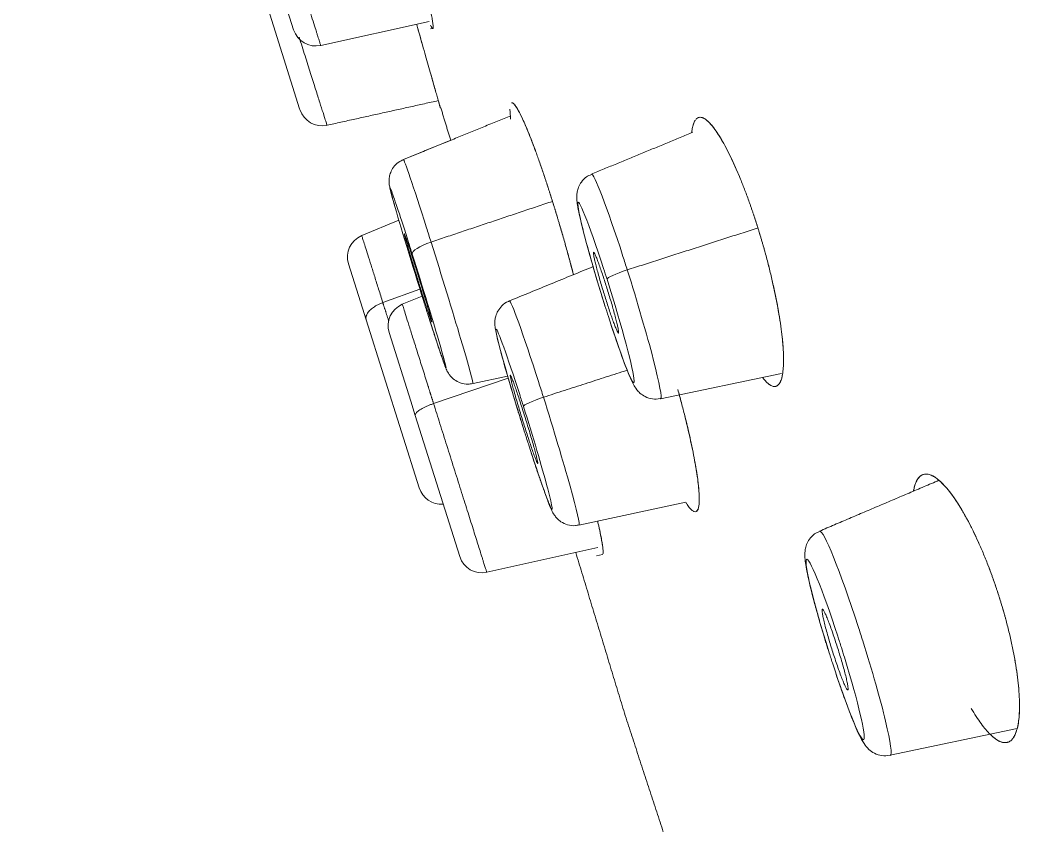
# Model space of a CAD drawing. Extents: x 6453 to 7582, y 0 to 827.
# Drawn here: x 7158.46 to 7171.67, y 491.91 to 502.36 of the extents above; entities that cross this region are included whole.
import ezdxf

# ---------------------------------------------------------------- set-up
doc = ezdxf.new("R2010")
doc.units = 0
doc.header["$LTSCALE"] = 30
doc.header["$MEASUREMENT"] = 0
doc.linetypes.add('HIDDEN2', pattern=[4.7625, 3.175, -1.5875])
doc.layers.add('1', color=7, linetype='CONTINUOUS')
doc.layers.add('2', color=1, linetype='HIDDEN2')

msp = doc.modelspace()

# ---------------------------------------------------------------- linework, layer by layer
at = {"layer": '1', "color": 7, "linetype": 'Continuous', "lineweight": 18}
for p, q in [((7162.008, 502.24), (7161.225, 504.723)), ((7162.086, 501.214), (7161.172, 504.112)), ((7162.359, 502.037), (7163.767, 502.349)), ((7163.785, 502.251), (7163.814, 502.257)), ((7162.09, 501.203), (7162.086, 501.214)), ((7164.838, 501.29), (7164.838, 501.29)), ((7164.047, 500.805), (7163.434, 500.555)), ((7163.375, 499.767), (7162.892, 499.567)), ((7162.721, 499.2), (7162.903, 498.624)), ((7163.676, 498.782), (7163.419, 498.676)), ((7162.95, 498.473), (7162.903, 498.624)), ((7163.638, 496.291), (7162.95, 498.473)), ((7163.528, 497.417), (7163.248, 498.308)), ((7166.772, 497.45), (7168.342, 497.779)), ((7164.337, 497.645), (7164.787, 497.743)), ((7163.528, 497.417), (7163.587, 497.23)), ((7163.587, 497.23), (7164.165, 495.399)), ((7165.712, 495.808), (7167.102, 496.108)), ((7164.516, 495.197), (7165.96, 495.517)), ((7165.942, 495.41), (7166.018, 495.427)), ((7169.755, 492.819), (7171.403, 493.167))]:
    msp.add_line(p, q, dxfattribs=at)
at = {"layer": '1', "color": 7, "linetype": 'Continuous', "lineweight": 13}
for p, q in [((7163.647, 498.873), (7163.166, 498.698)), ((7163.825, 497.386), (7164.795, 497.716))]:
    msp.add_line(p, q, dxfattribs=at)
at = {"layer": '1', "color": 7, "linetype": 'Continuous', "lineweight": 18}
for centre, start, end in [((7162.294, 502.33), 197.5, 282.5), ((7162.376, 501.293), 197.5, 282.5), ((7163.007, 499.29), 112.5, 197.5), ((7163.534, 498.398), 112.5, 197.5), ((7163.924, 496.381), 197.5, 274.7995), ((7164.451, 495.489), 197.5, 282.5)]:
    msp.add_arc(centre, 0.3, start, end, dxfattribs=at)
at = {"layer": '1', "color": 7, "linetype": 'Continuous', "lineweight": 13}
for centre, major_axis, ratio, start_param, end_param in [((7163.885, 499.1), (-0.452, 1.455), 0.016858, 5.109736, 6.287691), ((7166.324, 498.908), (0.449, -1.458), 0.051888, 1.824649, 3.150564), ((7163.623, 499.019), (-0.363, 1.17), 0.016858, 5.109736, 6.870314), ((7166.064, 498.828), (0.361, -1.172), 0.051888, 1.824649, 4.843466), ((7163.885, 499.1), (-0.452, 1.455), 0.016858, 4.974226, 5.109736), ((7163.623, 499.019), (-0.363, 1.17), 0.016858, 4.974226, 5.109736), ((7163.835, 499.416), (-0.286, -0.09), 0.258819, 4.781253, 6.265732), ((7163.885, 499.1), (-0.452, 1.455), 0.016858, 3.140122, 4.974226), ((7166.324, 498.908), (0.449, -1.458), 0.051888, 1.701874, 1.824649), ((7166.064, 498.828), (0.361, -1.172), 0.051888, 1.701874, 1.824649), ((7166.363, 499.088), (-0.286, -0.09), 0.130526, 4.752212, 6.230825), ((7166.324, 498.908), (-0.449, 1.458), 0.051888, 3.136797, 4.843466), ((7166.064, 498.828), (0.361, -1.172), 0.051888, 4.966242, 7.985059), ((7165.261, 497.263), (-0.452, 1.456), 0.034601, 4.978917, 6.291516), ((7165, 497.182), (-0.363, 1.17), 0.034601, 4.978917, 7.5837), ((7163.623, 499.019), (-0.363, 1.17), 0.016858, 2.75025, 3.661071), ((7165.261, 497.263), (-0.452, 1.456), 0.034601, 4.843368, 4.978917), ((7165, 497.182), (-0.363, 1.17), 0.034601, 4.843368, 4.978917), ((7165.279, 497.436), (-0.286, -0.09), 0.130526, 4.765591, 6.248279), ((7165.261, 497.263), (-0.452, 1.456), 0.034601, 3.138569, 4.843368), ((7165, 497.182), (-0.363, 1.17), 0.034601, 3.818659, 3.853206), ((7169.297, 494.274), (-0.459, 1.456), 0.069756, 4.839029, 6.289082), ((7169.039, 494.193), (-0.369, 1.171), 0.069756, 4.839029, 7.853982), ((7169.297, 494.274), (-0.459, 1.456), 0.069756, 4.712389, 4.839029), ((7169.039, 494.193), (-0.369, 1.171), 0.069756, 4.712389, 4.839029), ((7169.297, 494.274), (-0.459, 1.456), 0.069756, 3.134813, 4.712389), ((7169.039, 494.193), (-0.369, 1.171), 0.069756, 1.697437, 4.500165)]:
    msp.add_ellipse(centre, major_axis=major_axis, ratio=ratio, start_param=start_param, end_param=end_param, dxfattribs=at)
at = {"layer": '1', "color": 7, "linetype": 'Continuous', "lineweight": 18}
for centre, major_axis, ratio, start_param, end_param in [((7163.623, 499.019), (-0.363, 1.17), 0.016858, 0.587128, 1.832634), ((7163.623, 499.019), (-0.363, 1.17), 0.016858, 2.75025, 4.974226), ((7163.623, 499.019), (-0.363, 1.17), 0.016858, 1.832634, 1.968143), ((7166.064, 498.828), (0.361, -1.172), 0.051888, 4.843466, 4.966242), ((7163.623, 499.019), (-0.363, 1.17), 0.016858, 1.968143, 3.66107), ((7165, 497.182), (-0.363, 1.17), 0.034601, 1.300515, 1.701775), ((7165, 497.182), (-0.363, 1.17), 0.034601, 3.853205, 4.843368), ((7165, 497.182), (-0.363, 1.17), 0.034601, 1.701775, 1.837324), ((7165, 497.182), (-0.363, 1.17), 0.034601, 1.837324, 3.818659), ((7169.039, 494.193), (-0.369, 1.171), 0.069756, 4.500164, 4.712389), ((7169.039, 494.193), (-0.369, 1.171), 0.069756, 1.570796, 1.697437)]:
    msp.add_ellipse(centre, major_axis=major_axis, ratio=ratio, start_param=start_param, end_param=end_param, dxfattribs=at)
for points, weights, knots in [([(7176.416, 496.519), (7158.486, 553.388), (7158.486, 553.388), (7158.486, 553.388)], [1, 0.707106781187, 0.999979307548, 0.99995861802], [0, 0, 0, 0.999929, 1, 1, 1]), ([(7176.416, 496.519), (7158.486, 553.388), (7158.486, 553.388), (7158.486, 553.388)], [1, 0.707106781187, 0.999979307866, 0.999958618656], [0, 0, 0, 0.999929, 1, 1, 1]), ([(7163.66, 498.867), (7163.486, 499.42), (7163.449, 499.571), (7163.412, 499.723), (7163.587, 499.17)], [1, 0.707106781186, 1, 0.707106781186, 1], [0, 0, 0, 0.5, 0.5, 1, 1, 1]), ([(7166.07, 498.905), (7165.906, 499.425), (7165.9, 499.348), (7165.894, 499.271), (7166.058, 498.751)], [1, 0.707106781187, 1, 0.707106781187, 1], [0, 0, 0, 0.5, 0.5, 1, 1, 1]), ([(7163.587, 499.17), (7163.761, 498.617), (7163.798, 498.466), (7163.834, 498.315), (7163.66, 498.867)], [1, 0.707106781188, 1, 0.707106781188, 1], [0, 0, 0, 0.5, 0.5, 1, 1, 1]), ([(7166.07, 498.905), (7166.234, 498.385), (7166.228, 498.308), (7166.222, 498.231), (7166.058, 498.751)], [1, 0.707106781187, 1, 0.707106781187, 1], [0, 0, 0, 0.5, 0.5, 1, 1, 1]), ([(7165.003, 497.101), (7164.824, 497.669), (7164.821, 497.75), (7164.817, 497.83), (7164.996, 497.263)], [1, 0.707106781187, 1, 0.707106781187, 1], [0, 0, 0, 0.5, 0.5, 1, 1, 1]), ([(7164.996, 497.263), (7165.175, 496.696), (7165.178, 496.615), (7165.182, 496.534), (7165.003, 497.101)], [1, 0.707106781186, 1, 0.707106781186, 1], [0, 0, 0, 0.5, 0.5, 1, 1, 1]), ([(7169.002, 494.181), (7168.837, 494.706), (7168.873, 494.718), (7168.91, 494.729), (7169.075, 494.205)], [1, 0.707106781187, 1, 0.707106781187, 1], [0, 0, 0, 0.5, 0.5, 1, 1, 1]), ([(7169.075, 494.205), (7169.241, 493.68), (7169.204, 493.668), (7169.167, 493.657), (7169.002, 494.181)], [1, 0.707106781187, 1, 0.707106781187, 1], [0, 0, 0, 0.5, 0.5, 1, 1, 1])]:
    msp.add_rational_spline(points, weights, degree=2, knots=knots, dxfattribs=at)
for points, degree, knots in [([(7159.375, 553.255), (7159.375, 553.254), (7159.438, 553.053), (7159.506, 552.837), (7159.647, 552.39), (7159.792, 551.93), (7160.013, 551.23), (7160.239, 550.512), (7160.543, 549.547), (7160.854, 548.563), (7161.243, 547.33), (7161.638, 546.077), (7162.11, 544.58), (7162.587, 543.066), (7163.138, 541.318), (7163.693, 539.558), (7164.317, 537.578), (7164.942, 535.596), (7165.63, 533.414), (7166.316, 531.24), (7167.057, 528.89), (7167.791, 526.56), (7168.573, 524.081), (7169.344, 521.635), (7170.154, 519.068), (7170.948, 516.548), (7171.772, 513.934), (7172.578, 511.38), (7173.404, 508.759), (7174.208, 506.21), (7175.025, 503.619), (7175.816, 501.107), (7176.614, 498.578), (7177.402, 496.078), (7178.19, 493.579), (7179.007, 490.987), (7179.817, 488.418), (7180.652, 485.772), (7181.471, 483.175), (7182.311, 480.51), (7183.127, 477.921), (7183.961, 475.277), (7184.762, 472.737), (7185.575, 470.156), (7186.347, 467.709), (7187.127, 465.235), (7187.856, 462.924), (7188.589, 460.598), (7189.262, 458.462), (7189.936, 456.325), (7190.543, 454.4), (7191.147, 452.484), (7191.679, 450.799), (7192.205, 449.131), (7192.653, 447.707), (7193.096, 446.305), (7193.459, 445.154), (7193.666, 444.497), (7193.846, 443.926)], 2, [0, 0, 0, 0.033713, 0.033713, 0.068746, 0.068746, 0.10378, 0.10378, 0.138813, 0.138813, 0.173846, 0.173846, 0.208879, 0.208879, 0.243913, 0.243913, 0.278946, 0.278946, 0.313979, 0.313979, 0.349012, 0.349012, 0.384046, 0.384046, 0.419079, 0.419079, 0.454112, 0.454112, 0.489145, 0.489145, 0.524179, 0.524179, 0.559212, 0.559212, 0.594245, 0.594245, 0.629278, 0.629278, 0.664312, 0.664312, 0.699345, 0.699345, 0.734378, 0.734378, 0.769411, 0.769411, 0.804444, 0.804444, 0.839478, 0.839478, 0.874511, 0.874511, 0.909544, 0.909544, 0.944577, 0.944577, 0.979611, 0.979611, 1, 1, 1]), ([(7161.224, 547.388), (7161.328, 547.058), (7161.438, 546.71), (7161.862, 545.366), (7162.365, 543.769), (7162.874, 542.155), (7163.459, 540.301), (7164.046, 538.438), (7165.362, 534.265), (7166.083, 531.977), (7166.801, 529.702), (7167.573, 527.253), (7168.337, 524.83), (7169.147, 522.261), (7169.944, 519.732), (7170.778, 517.088), (7171.594, 514.498), (7172.438, 511.822), (7173.261, 509.213), (7174.102, 506.546), (7174.918, 503.958), (7175.744, 501.337), (7176.543, 498.802), (7177.345, 496.259)], 2, [0, 0, 0, 0.023307, 0.023307, 0.112098, 0.112098, 0.200888, 0.200888, 0.289678, 0.378468, 0.378468, 0.467259, 0.467259, 0.556049, 0.556049, 0.644839, 0.644839, 0.733629, 0.733629, 0.82242, 0.82242, 0.91121, 0.91121, 1, 1, 1]), ([(7163.786, 502.302), (7163.792, 502.289), (7163.802, 502.268), (7163.812, 502.256), (7163.818, 502.259), (7163.82, 502.277), (7163.817, 502.315), (7163.809, 502.371), (7163.796, 502.446), (7163.776, 502.543), (7163.752, 502.654), (7163.728, 502.758), (7163.71, 502.838), (7163.688, 502.93), (7163.658, 503.056), (7163.621, 503.203), (7163.597, 503.3), (7163.587, 503.34)], 3, [0, 0, 0, 0, 0.071021, 0.142556, 0.207052, 0.275315, 0.350129, 0.426316, 0.496977, 0.573354, 0.664174, 0.724225, 0.760317, 0.796494, 0.871697, 0.948405, 1, 1, 1, 1]), ([(7163.815, 502.257), (7163.816, 502.258), (7163.819, 502.261), (7163.82, 502.277), (7163.817, 502.315), (7163.809, 502.371), (7163.796, 502.446), (7163.776, 502.543), (7163.752, 502.654), (7163.728, 502.758), (7163.71, 502.838), (7163.688, 502.93), (7163.658, 503.056), (7163.621, 503.203), (7163.597, 503.3), (7163.587, 503.34)], 3, [0, 0, 0, 0, 0.047282, 0.129299, 0.219188, 0.310725, 0.395624, 0.48739, 0.596509, 0.66866, 0.712024, 0.75549, 0.845846, 0.938009, 1, 1, 1, 1]), ([(7163.914, 501.224), (7163.914, 501.224), (7163.914, 501.224), (7163.914, 501.225), (7163.913, 501.225), (7163.913, 501.226), (7163.913, 501.227), (7163.913, 501.229), (7163.912, 501.23), (7163.911, 501.232), (7163.911, 501.234), (7163.91, 501.237), (7163.909, 501.239), (7163.909, 501.242), (7163.908, 501.245), (7163.907, 501.248), (7163.906, 501.252), (7163.905, 501.255), (7163.902, 501.264), (7163.898, 501.278), (7163.892, 501.301), (7163.884, 501.327), (7163.873, 501.366), (7163.857, 501.423), (7163.833, 501.507), (7163.805, 501.605), (7163.763, 501.752), (7163.702, 501.968), (7163.642, 502.179), (7163.608, 502.299), (7163.604, 502.312)], 3, [0, 0, 0, 0, 0.010268, 0.020512, 0.030733, 0.040929, 0.051102, 0.061251, 0.071377, 0.081478, 0.091556, 0.10161, 0.11164, 0.121646, 0.131629, 0.141587, 0.151522, 0.161434, 0.171321, 0.213234, 0.25432, 0.29458, 0.334013, 0.412013, 0.491667, 0.572976, 0.655942, 0.813948, 0.979896, 1, 1, 1, 1]), ([(7163.914, 501.224), (7163.914, 501.224), (7163.914, 501.224), (7163.914, 501.225), (7163.913, 501.225), (7163.913, 501.226), (7163.913, 501.227), (7163.913, 501.229), (7163.912, 501.23), (7163.911, 501.232), (7163.911, 501.234), (7163.91, 501.237), (7163.909, 501.239), (7163.909, 501.242), (7163.908, 501.245), (7163.907, 501.248), (7163.906, 501.252), (7163.905, 501.255), (7163.902, 501.264), (7163.898, 501.278), (7163.892, 501.301), (7163.884, 501.327), (7163.873, 501.366), (7163.857, 501.423), (7163.833, 501.507), (7163.805, 501.605), (7163.763, 501.752), (7163.702, 501.968), (7163.642, 502.179), (7163.608, 502.299), (7163.604, 502.312)], 3, [0, 0, 0, 0, 0.010268, 0.020512, 0.030733, 0.040929, 0.051102, 0.061251, 0.071377, 0.081478, 0.091556, 0.10161, 0.11164, 0.121646, 0.131629, 0.141587, 0.151522, 0.161434, 0.171321, 0.213234, 0.25432, 0.29458, 0.334013, 0.412013, 0.491667, 0.572976, 0.655942, 0.813948, 0.979896, 1, 1, 1, 1]), ([(7163.619, 502.26), (7163.648, 502.159), (7163.703, 501.965), (7163.763, 501.754), (7163.804, 501.608), (7163.832, 501.51), (7163.856, 501.425), (7163.873, 501.366), (7163.885, 501.326), (7163.892, 501.299), (7163.899, 501.277), (7163.903, 501.261), (7163.906, 501.251), (7163.908, 501.245), (7163.909, 501.239), (7163.911, 501.235), (7163.912, 501.231), (7163.913, 501.228), (7163.913, 501.226), (7163.914, 501.224), (7163.914, 501.224), (7163.914, 501.224)], 3, [0, 0, 0, 0, 0.162551, 0.325998, 0.408816, 0.490816, 0.574128, 0.656792, 0.699224, 0.741513, 0.783793, 0.826201, 0.84564, 0.865014, 0.884335, 0.90362, 0.922882, 0.942136, 0.961397, 0.98068, 1, 1, 1, 1]), ([(7163.619, 502.26), (7163.648, 502.159), (7163.703, 501.965), (7163.763, 501.754), (7163.804, 501.608), (7163.832, 501.51), (7163.856, 501.425), (7163.873, 501.366), (7163.885, 501.326), (7163.892, 501.299), (7163.899, 501.277), (7163.903, 501.261), (7163.906, 501.251), (7163.908, 501.245), (7163.909, 501.239), (7163.911, 501.235), (7163.912, 501.231), (7163.913, 501.228), (7163.913, 501.226), (7163.914, 501.224), (7163.914, 501.224), (7163.914, 501.224)], 3, [0, 0, 0, 0, 0.162551, 0.325998, 0.408816, 0.490816, 0.574128, 0.656792, 0.699224, 0.741513, 0.783793, 0.826201, 0.84564, 0.865014, 0.884335, 0.90362, 0.922882, 0.942136, 0.961397, 0.98068, 1, 1, 1, 1]), ([(7164.82, 501.148), (7164.82, 501.149), (7164.818, 501.172), (7164.817, 501.193), (7164.817, 501.21), (7164.817, 501.21)], 3, [0, 0, 0, 0, 0.041203, 0.999694, 1, 1, 1, 1]), ([(7165.358, 500.049), (7165.355, 500.056), (7165.351, 500.07), (7165.345, 500.09), (7165.339, 500.11), (7165.332, 500.13), (7165.326, 500.149), (7165.319, 500.169), (7165.313, 500.189), (7165.307, 500.209), (7165.3, 500.228), (7165.294, 500.248), (7165.287, 500.268), (7165.281, 500.287), (7165.274, 500.306), (7165.268, 500.326), (7165.261, 500.345), (7165.249, 500.383), (7165.229, 500.44), (7165.204, 500.514), (7165.178, 500.585), (7165.147, 500.674), (7165.108, 500.777), (7165.063, 500.892), (7165.02, 500.996), (7164.981, 501.083), (7164.947, 501.154), (7164.916, 501.212), (7164.886, 501.258), (7164.864, 501.283), (7164.848, 501.291), (7164.841, 501.291), (7164.838, 501.29), (7164.838, 501.29)], 3, [0, 0, 0, 0, 0.00917, 0.018358, 0.027562, 0.036783, 0.046021, 0.055277, 0.064549, 0.073838, 0.083144, 0.092467, 0.101807, 0.111164, 0.120537, 0.129928, 0.139336, 0.14876, 0.186756, 0.224754, 0.262753, 0.300753, 0.37177, 0.445237, 0.521995, 0.600026, 0.665109, 0.736321, 0.818218, 0.901751, 0.951375, 0.998862, 1, 1, 1, 1]), ([(7165.358, 500.049), (7165.355, 500.056), (7165.351, 500.07), (7165.345, 500.09), (7165.339, 500.11), (7165.332, 500.13), (7165.326, 500.149), (7165.319, 500.169), (7165.313, 500.189), (7165.307, 500.209), (7165.3, 500.228), (7165.294, 500.248), (7165.287, 500.268), (7165.281, 500.287), (7165.274, 500.306), (7165.268, 500.326), (7165.261, 500.345), (7165.249, 500.383), (7165.229, 500.44), (7165.204, 500.514), (7165.178, 500.585), (7165.147, 500.674), (7165.108, 500.777), (7165.063, 500.892), (7165.02, 500.996), (7164.981, 501.083), (7164.947, 501.154), (7164.916, 501.212), (7164.886, 501.258), (7164.861, 501.286), (7164.846, 501.292), (7164.839, 501.29), (7164.838, 501.29)], 3, [0, 0, 0, 0, 0.009171, 0.018359, 0.027563, 0.036785, 0.046024, 0.055279, 0.064552, 0.073841, 0.083148, 0.092471, 0.101811, 0.111169, 0.120543, 0.129934, 0.139342, 0.148767, 0.186765, 0.224764, 0.262765, 0.300767, 0.371787, 0.445257, 0.522019, 0.600054, 0.665139, 0.736355, 0.818255, 0.901793, 0.980484, 1, 1, 1, 1]), ([(7164.854, 501.288), (7164.856, 501.287), (7164.865, 501.281), (7164.883, 501.261), (7164.911, 501.219), (7164.943, 501.161), (7164.979, 501.088), (7165.019, 501), (7165.061, 500.897), (7165.106, 500.782), (7165.146, 500.676), (7165.178, 500.586), (7165.203, 500.516), (7165.228, 500.443), (7165.249, 500.382), (7165.265, 500.334), (7165.277, 500.299), (7165.288, 500.265), (7165.3, 500.229), (7165.311, 500.194), (7165.323, 500.158), (7165.334, 500.122), (7165.346, 500.086), (7165.354, 500.062), (7165.358, 500.049)], 3, [0, 0, 0, 0, 0.029407, 0.11066, 0.192278, 0.273046, 0.354172, 0.434788, 0.51536, 0.595787, 0.676293, 0.71663, 0.756937, 0.797295, 0.837784, 0.855888, 0.873956, 0.891994, 0.91001, 0.92801, 0.946002, 0.963993, 0.98199, 1, 1, 1, 1]), ([(7164.854, 501.288), (7164.856, 501.287), (7164.865, 501.281), (7164.883, 501.261), (7164.911, 501.219), (7164.943, 501.161), (7164.979, 501.088), (7165.019, 501), (7165.061, 500.897), (7165.106, 500.782), (7165.146, 500.676), (7165.178, 500.586), (7165.203, 500.516), (7165.228, 500.443), (7165.249, 500.382), (7165.265, 500.334), (7165.277, 500.299), (7165.288, 500.265), (7165.3, 500.229), (7165.311, 500.194), (7165.323, 500.158), (7165.334, 500.122), (7165.346, 500.086), (7165.354, 500.062), (7165.358, 500.049)], 3, [0, 0, 0, 0, 0.029407, 0.11066, 0.192278, 0.273046, 0.354172, 0.434788, 0.51536, 0.595787, 0.676293, 0.71663, 0.756937, 0.797295, 0.837784, 0.855888, 0.873956, 0.891994, 0.91001, 0.92801, 0.946002, 0.963993, 0.98199, 1, 1, 1, 1]), ([(7164.82, 501.148), (7164.82, 501.149), (7164.818, 501.171), (7164.817, 501.192), (7164.817, 501.208)], 3, [0, 0, 0, 0, 0.042804, 1, 1, 1, 1]), ([(7164.817, 501.206), (7164.817, 501.2), (7164.818, 501.182), (7164.82, 501.143), (7164.823, 501.106), (7164.826, 501.081)], 3, [0, 0, 0, 0, 0.203019, 0.496652, 1, 1, 1, 1]), ([(7164.817, 501.206), (7164.817, 501.2), (7164.818, 501.182), (7164.819, 501.157), (7164.82, 501.137), (7164.821, 501.13)], 3, [0, 0, 0, 0, 0.309777, 0.760363, 1, 1, 1, 1]), ([(7168.031, 499.685), (7168.029, 499.692), (7168.025, 499.705), (7168.019, 499.725), (7168.012, 499.745), (7168.006, 499.765), (7167.999, 499.785), (7167.993, 499.805), (7167.986, 499.824), (7167.979, 499.844), (7167.973, 499.864), (7167.966, 499.884), (7167.959, 499.903), (7167.952, 499.923), (7167.946, 499.943), (7167.939, 499.962), (7167.932, 499.982), (7167.918, 500.021), (7167.897, 500.079), (7167.868, 500.154), (7167.84, 500.228), (7167.802, 500.322), (7167.754, 500.435), (7167.696, 500.563), (7167.637, 500.683), (7167.581, 500.786), (7167.528, 500.875), (7167.475, 500.952), (7167.422, 501.019), (7167.376, 501.063), (7167.34, 501.088), (7167.313, 501.101), (7167.291, 501.105), (7167.271, 501.103), (7167.253, 501.097), (7167.241, 501.087), (7167.235, 501.081), (7167.235, 501.081)], 3, [0, 0, 0, 0, 0.007506, 0.015024, 0.022554, 0.030095, 0.037649, 0.045215, 0.052793, 0.060383, 0.067985, 0.075599, 0.083225, 0.090863, 0.098513, 0.106175, 0.113849, 0.121536, 0.152497, 0.183449, 0.214391, 0.245323, 0.30548, 0.367634, 0.432463, 0.498346, 0.554151, 0.615459, 0.685939, 0.758061, 0.80391, 0.847755, 0.889602, 0.918513, 0.954504, 0.999982, 1, 1, 1, 1]), ([(7167.253, 501.095), (7167.254, 501.095), (7167.265, 501.101), (7167.288, 501.107), (7167.327, 501.097), (7167.37, 501.069), (7167.417, 501.024), (7167.468, 500.962), (7167.522, 500.884), (7167.578, 500.792), (7167.635, 500.686), (7167.693, 500.568), (7167.752, 500.439), (7167.801, 500.324), (7167.84, 500.228), (7167.868, 500.154), (7167.897, 500.079), (7167.92, 500.015), (7167.939, 499.963), (7167.952, 499.924), (7167.966, 499.885), (7167.979, 499.845), (7167.992, 499.806), (7168.005, 499.766), (7168.018, 499.726), (7168.027, 499.699), (7168.031, 499.685)], 3, [0, 0, 0, 0, 0.00387, 0.072423, 0.141026, 0.209547, 0.277598, 0.345791, 0.413012, 0.480364, 0.546844, 0.613166, 0.678663, 0.744196, 0.776472, 0.808681, 0.840889, 0.873164, 0.889061, 0.904931, 0.92078, 0.936617, 0.952449, 0.968286, 0.984133, 1, 1, 1, 1]), ([(7167.253, 501.095), (7167.254, 501.095), (7167.265, 501.101), (7167.288, 501.107), (7167.327, 501.097), (7167.37, 501.069), (7167.417, 501.024), (7167.468, 500.962), (7167.522, 500.884), (7167.578, 500.792), (7167.635, 500.686), (7167.693, 500.568), (7167.752, 500.439), (7167.801, 500.324), (7167.84, 500.228), (7167.868, 500.154), (7167.897, 500.079), (7167.92, 500.015), (7167.939, 499.963), (7167.952, 499.924), (7167.966, 499.885), (7167.979, 499.845), (7167.992, 499.806), (7168.005, 499.766), (7168.018, 499.726), (7168.027, 499.699), (7168.031, 499.685)], 3, [0, 0, 0, 0, 0.00387, 0.072423, 0.141026, 0.209547, 0.277598, 0.345791, 0.413012, 0.480364, 0.546844, 0.613166, 0.678663, 0.744196, 0.776472, 0.808681, 0.840889, 0.873164, 0.889061, 0.904931, 0.92078, 0.936617, 0.952449, 0.968286, 0.984133, 1, 1, 1, 1]), ([(7168.031, 499.685), (7168.029, 499.692), (7168.025, 499.705), (7168.019, 499.725), (7168.012, 499.745), (7168.006, 499.765), (7167.999, 499.785), (7167.993, 499.805), (7167.986, 499.824), (7167.979, 499.844), (7167.973, 499.864), (7167.966, 499.884), (7167.959, 499.903), (7167.952, 499.923), (7167.946, 499.943), (7167.939, 499.962), (7167.932, 499.982), (7167.918, 500.021), (7167.897, 500.079), (7167.868, 500.154), (7167.84, 500.228), (7167.802, 500.322), (7167.754, 500.435), (7167.696, 500.563), (7167.637, 500.683), (7167.581, 500.786), (7167.528, 500.875), (7167.475, 500.952), (7167.422, 501.019), (7167.376, 501.063), (7167.339, 501.089), (7167.311, 501.101), (7167.285, 501.105), (7167.269, 501.102), (7167.261, 501.099), (7167.261, 501.099)], 3, [0, 0, 0, 0, 0.00796, 0.015932, 0.023917, 0.031915, 0.039926, 0.047949, 0.055986, 0.064034, 0.072096, 0.080171, 0.088258, 0.096358, 0.10447, 0.112596, 0.120734, 0.128886, 0.16172, 0.194543, 0.227356, 0.260159, 0.323954, 0.389867, 0.458616, 0.528484, 0.587664, 0.652679, 0.727421, 0.803905, 0.853885, 0.901471, 0.948974, 0.996645, 1, 1, 1, 1]), ([(7167.212, 501.047), (7167.21, 501.042), (7167.2, 501.021), (7167.188, 500.979), (7167.181, 500.933), (7167.178, 500.911)], 3, [0, 0, 0, 0, 0.133558, 0.623987, 1, 1, 1, 1]), ([(7167.195, 501.001), (7167.192, 500.992), (7167.185, 500.965), (7167.181, 500.933), (7167.178, 500.911)], 3, [0, 0, 0, 0, 0.366436, 1, 1, 1, 1]), ([(7167.181, 500.937), (7167.183, 500.949), (7167.189, 500.984), (7167.203, 501.032), (7167.218, 501.06), (7167.227, 501.071), (7167.227, 501.071)], 3, [0, 0, 0, 0, 0.194453, 0.596495, 0.999964, 1, 1, 1, 1]), ([(7167.181, 500.937), (7167.183, 500.949), (7167.189, 500.984), (7167.203, 501.032), (7167.218, 501.06), (7167.227, 501.071), (7167.227, 501.071)], 3, [0, 0, 0, 0, 0.194453, 0.596495, 0.999964, 1, 1, 1, 1]), ([(7163.427, 500.55), (7163.398, 500.538), (7163.347, 500.508), (7163.292, 500.442), (7163.261, 500.376), (7163.248, 500.318), (7163.246, 500.273), (7163.248, 500.243), (7163.251, 500.22), (7163.258, 500.184), (7163.27, 500.132), (7163.295, 500.041), (7163.313, 499.981)], 3, [0, 0, 0, 0, 0.089186, 0.172152, 0.242042, 0.301212, 0.348404, 0.38513, 0.425812, 0.496322, 0.713964, 1, 1, 1, 1]), ([(7165.874, 500.359), (7165.851, 500.352), (7165.801, 500.33), (7165.744, 500.268), (7165.706, 500.198), (7165.689, 500.135), (7165.684, 500.083), (7165.685, 500.025), (7165.698, 499.927), (7165.744, 499.717), (7165.849, 499.324), (7165.962, 498.94), (7166.03, 498.721), (7166.051, 498.654)], 3, [0, 0, 0, 0, 0.030456, 0.071656, 0.106816, 0.138471, 0.168912, 0.207766, 0.289073, 0.491834, 0.706195, 0.910746, 1, 1, 1, 1]), ([(7165.358, 500.049), (7165.36, 500.043), (7165.364, 500.029), (7165.37, 500.009), (7165.377, 499.989), (7165.383, 499.969), (7165.389, 499.949), (7165.395, 499.928), (7165.402, 499.908), (7165.408, 499.887), (7165.414, 499.867), (7165.42, 499.846), (7165.427, 499.826), (7165.433, 499.805), (7165.439, 499.785), (7165.445, 499.764), (7165.451, 499.743), (7165.458, 499.722), (7165.47, 499.679), (7165.49, 499.613), (7165.515, 499.525), (7165.54, 499.436), (7165.573, 499.319), (7165.607, 499.193), (7165.632, 499.097), (7165.642, 499.059)], 3, [0, 0, 0, 0, 0.020803, 0.04159, 0.062364, 0.083127, 0.103881, 0.124629, 0.145373, 0.166116, 0.186861, 0.207609, 0.228362, 0.249125, 0.269898, 0.290685, 0.311487, 0.332307, 0.353149, 0.441232, 0.529141, 0.617069, 0.70521, 0.880479, 1, 1, 1, 1]), ([(7165.358, 500.049), (7165.36, 500.043), (7165.364, 500.029), (7165.37, 500.009), (7165.377, 499.989), (7165.383, 499.969), (7165.389, 499.949), (7165.395, 499.928), (7165.402, 499.908), (7165.408, 499.887), (7165.414, 499.867), (7165.42, 499.846), (7165.427, 499.826), (7165.433, 499.805), (7165.439, 499.785), (7165.445, 499.764), (7165.451, 499.743), (7165.458, 499.722), (7165.47, 499.679), (7165.49, 499.613), (7165.515, 499.525), (7165.54, 499.436), (7165.573, 499.319), (7165.607, 499.193), (7165.632, 499.097), (7165.642, 499.059)], 3, [0, 0, 0, 0, 0.020803, 0.04159, 0.062364, 0.083127, 0.103881, 0.124629, 0.145373, 0.166116, 0.186861, 0.207609, 0.228362, 0.249125, 0.269898, 0.290685, 0.311487, 0.332307, 0.353149, 0.441232, 0.529141, 0.617069, 0.70521, 0.880479, 1, 1, 1, 1]), ([(7165.642, 499.059), (7165.631, 499.1), (7165.606, 499.196), (7165.572, 499.322), (7165.54, 499.437), (7165.515, 499.527), (7165.489, 499.616), (7165.467, 499.689), (7165.451, 499.745), (7165.439, 499.784), (7165.428, 499.823), (7165.416, 499.861), (7165.404, 499.899), (7165.393, 499.937), (7165.381, 499.975), (7165.369, 500.012), (7165.361, 500.037), (7165.358, 500.049)], 3, [0, 0, 0, 0, 0.128271, 0.294584, 0.383522, 0.472542, 0.561644, 0.650828, 0.690104, 0.72926, 0.768296, 0.807213, 0.84601, 0.884687, 0.923244, 0.961682, 1, 1, 1, 1]), ([(7165.642, 499.059), (7165.631, 499.1), (7165.606, 499.196), (7165.572, 499.322), (7165.54, 499.437), (7165.515, 499.527), (7165.489, 499.616), (7165.467, 499.689), (7165.451, 499.745), (7165.439, 499.784), (7165.428, 499.823), (7165.416, 499.861), (7165.404, 499.899), (7165.393, 499.937), (7165.381, 499.975), (7165.369, 500.012), (7165.361, 500.037), (7165.358, 500.049)], 3, [0, 0, 0, 0, 0.128271, 0.294584, 0.383522, 0.472542, 0.561644, 0.650828, 0.690104, 0.72926, 0.768296, 0.807213, 0.84601, 0.884687, 0.923244, 0.961682, 1, 1, 1, 1]), ([(7168.288, 497.618), (7168.292, 497.621), (7168.3, 497.627), (7168.309, 497.637), (7168.318, 497.649), (7168.328, 497.666), (7168.338, 497.69), (7168.347, 497.72), (7168.356, 497.758), (7168.363, 497.809), (7168.368, 497.869), (7168.37, 497.939), (7168.369, 498.015), (7168.365, 498.108), (7168.355, 498.22), (7168.339, 498.358), (7168.317, 498.51), (7168.288, 498.674), (7168.255, 498.839), (7168.224, 498.977), (7168.198, 499.089), (7168.176, 499.175), (7168.154, 499.261), (7168.135, 499.332), (7168.12, 499.386), (7168.109, 499.424), (7168.098, 499.462), (7168.087, 499.5), (7168.076, 499.537), (7168.065, 499.575), (7168.054, 499.612), (7168.043, 499.648), (7168.035, 499.673), (7168.031, 499.685)], 3, [0, 0, 0, 0, 0.029462, 0.046219, 0.062501, 0.093896, 0.123607, 0.151495, 0.188785, 0.229255, 0.272912, 0.315789, 0.358719, 0.401701, 0.460772, 0.517839, 0.582737, 0.646132, 0.70624, 0.763781, 0.793699, 0.823594, 0.853467, 0.883319, 0.896462, 0.90956, 0.922613, 0.935622, 0.948587, 0.961507, 0.974382, 0.987213, 1, 1, 1, 1]), ([(7168.031, 499.685), (7168.033, 499.678), (7168.038, 499.664), (7168.044, 499.643), (7168.051, 499.622), (7168.057, 499.601), (7168.064, 499.58), (7168.07, 499.559), (7168.076, 499.538), (7168.082, 499.517), (7168.089, 499.496), (7168.095, 499.475), (7168.101, 499.454), (7168.107, 499.433), (7168.113, 499.411), (7168.119, 499.39), (7168.125, 499.369), (7168.137, 499.325), (7168.154, 499.261), (7168.177, 499.174), (7168.198, 499.088), (7168.225, 498.973), (7168.257, 498.83), (7168.29, 498.664), (7168.318, 498.504), (7168.347, 498.302), (7168.37, 498.076), (7168.371, 497.896), (7168.361, 497.784), (7168.347, 497.715), (7168.327, 497.662), (7168.303, 497.626), (7168.282, 497.614), (7168.271, 497.611), (7168.27, 497.611)], 3, [0, 0, 0, 0, 0.007058, 0.014113, 0.021167, 0.02822, 0.035275, 0.04233, 0.049388, 0.05645, 0.063516, 0.070587, 0.077664, 0.084749, 0.091841, 0.098943, 0.106054, 0.113177, 0.142064, 0.170877, 0.19968, 0.228538, 0.287935, 0.346992, 0.406308, 0.46648, 0.585963, 0.703126, 0.761701, 0.820569, 0.880031, 0.938583, 0.996669, 1, 1, 1, 1]), ([(7168.1, 497.72), (7168.103, 497.716), (7168.123, 497.692), (7168.155, 497.658), (7168.198, 497.624), (7168.239, 497.606), (7168.269, 497.608), (7168.289, 497.619), (7168.3, 497.627), (7168.309, 497.637), (7168.318, 497.649), (7168.328, 497.666), (7168.338, 497.69), (7168.347, 497.72), (7168.356, 497.758), (7168.363, 497.809), (7168.368, 497.869), (7168.37, 497.939), (7168.369, 498.015), (7168.365, 498.108), (7168.355, 498.22), (7168.339, 498.358), (7168.317, 498.51), (7168.288, 498.674), (7168.255, 498.839), (7168.224, 498.977), (7168.198, 499.089), (7168.176, 499.175), (7168.154, 499.261), (7168.135, 499.332), (7168.12, 499.386), (7168.109, 499.424), (7168.098, 499.462), (7168.087, 499.5), (7168.076, 499.537), (7168.065, 499.575), (7168.054, 499.612), (7168.043, 499.648), (7168.035, 499.673), (7168.031, 499.685)], 3, [0, 0, 0, 0, 0.008729, 0.057146, 0.095942, 0.148454, 0.20441, 0.219476, 0.242499, 0.255578, 0.268286, 0.29279, 0.315979, 0.337746, 0.366851, 0.398437, 0.432511, 0.465976, 0.499483, 0.53303, 0.579135, 0.623675, 0.674328, 0.723808, 0.770722, 0.815632, 0.838983, 0.862316, 0.885632, 0.908931, 0.919189, 0.929412, 0.9396, 0.949754, 0.959872, 0.969956, 0.980005, 0.99002, 1, 1, 1, 1]), ([(7168.031, 499.685), (7168.033, 499.678), (7168.038, 499.664), (7168.044, 499.643), (7168.051, 499.622), (7168.057, 499.601), (7168.064, 499.58), (7168.07, 499.559), (7168.076, 499.538), (7168.082, 499.517), (7168.089, 499.496), (7168.095, 499.475), (7168.101, 499.454), (7168.107, 499.433), (7168.113, 499.411), (7168.119, 499.39), (7168.125, 499.369), (7168.137, 499.325), (7168.154, 499.261), (7168.177, 499.174), (7168.198, 499.088), (7168.225, 498.973), (7168.257, 498.83), (7168.29, 498.664), (7168.318, 498.504), (7168.347, 498.302), (7168.37, 498.076), (7168.371, 497.896), (7168.361, 497.784), (7168.347, 497.715), (7168.327, 497.662), (7168.303, 497.626), (7168.282, 497.614), (7168.271, 497.611), (7168.27, 497.611)], 3, [0, 0, 0, 0, 0.007058, 0.014113, 0.021167, 0.02822, 0.035275, 0.04233, 0.049388, 0.05645, 0.063516, 0.070587, 0.077664, 0.084749, 0.091841, 0.098943, 0.106054, 0.113177, 0.142064, 0.170877, 0.19968, 0.228538, 0.287935, 0.346992, 0.406308, 0.46648, 0.585963, 0.703126, 0.761701, 0.820569, 0.880031, 0.938583, 0.996669, 1, 1, 1, 1]), ([(7164.81, 498.717), (7164.806, 498.716), (7164.767, 498.707), (7164.713, 498.661), (7164.659, 498.593), (7164.632, 498.526), (7164.621, 498.47), (7164.62, 498.427), (7164.623, 498.388), (7164.633, 498.316), (7164.666, 498.176), (7164.748, 497.871), (7164.823, 497.617), (7164.864, 497.482)], 3, [0, 0, 0, 0, 0.007168, 0.063358, 0.108796, 0.147898, 0.181717, 0.211683, 0.246917, 0.312331, 0.536352, 0.77921, 1, 1, 1, 1]), ([(7166.133, 498.399), (7166.178, 498.264), (7166.264, 498.012), (7166.357, 497.766), (7166.411, 497.648), (7166.449, 497.582), (7166.503, 497.52), (7166.573, 497.471), (7166.667, 497.441), (7166.733, 497.444), (7166.767, 497.451)], 3, [0, 0, 0, 0, 0.248714, 0.525171, 0.687098, 0.781875, 0.830031, 0.882342, 0.942487, 1, 1, 1, 1]), ([(7163.926, 498.01), (7163.94, 497.969), (7163.967, 497.89), (7163.982, 497.849), (7163.999, 497.811), (7164.016, 497.781), (7164.044, 497.74), (7164.095, 497.691), (7164.174, 497.65), (7164.259, 497.632), (7164.312, 497.642), (7164.332, 497.649)], 3, [0, 0, 0, 0, 0.216808, 0.473354, 0.557885, 0.606044, 0.658025, 0.738402, 0.828995, 0.935746, 1, 1, 1, 1]), ([(7168.1, 497.72), (7168.103, 497.716), (7168.123, 497.692), (7168.155, 497.658), (7168.198, 497.624), (7168.235, 497.608), (7168.258, 497.608), (7168.267, 497.61)], 3, [0, 0, 0, 0, 0.046191, 0.302393, 0.507682, 0.785548, 1, 1, 1, 1]), ([(7168.237, 497.61), (7168.237, 497.61), (7168.225, 497.613), (7168.2, 497.623), (7168.171, 497.644), (7168.157, 497.658), (7168.156, 497.658)], 3, [0, 0, 0, 0, 0.005321, 0.499137, 0.987017, 1, 1, 1, 1]), ([(7168.237, 497.61), (7168.237, 497.61), (7168.225, 497.613), (7168.2, 497.623), (7168.171, 497.644), (7168.157, 497.658), (7168.156, 497.658)], 3, [0, 0, 0, 0, 0.005321, 0.499137, 0.987017, 1, 1, 1, 1]), ([(7166.996, 497.57), (7167.004, 497.542), (7167.02, 497.484), (7167.043, 497.397), (7167.073, 497.283), (7167.109, 497.142), (7167.147, 496.98), (7167.18, 496.826), (7167.209, 496.682), (7167.233, 496.549), (7167.252, 496.427), (7167.265, 496.317), (7167.273, 496.221), (7167.276, 496.14), (7167.273, 496.075), (7167.265, 496.026), (7167.254, 496.001), (7167.246, 495.991), (7167.244, 495.989)], 3, [0, 0, 0, 0, 0.035935, 0.072343, 0.108849, 0.181494, 0.254084, 0.325984, 0.397831, 0.46936, 0.540812, 0.612747, 0.684241, 0.756626, 0.829065, 0.902102, 0.974224, 1, 1, 1, 1]), ([(7166.996, 497.57), (7167.004, 497.542), (7167.02, 497.484), (7167.043, 497.397), (7167.073, 497.283), (7167.109, 497.142), (7167.147, 496.98), (7167.18, 496.826), (7167.209, 496.682), (7167.233, 496.549), (7167.252, 496.427), (7167.265, 496.317), (7167.273, 496.221), (7167.276, 496.14), (7167.273, 496.075), (7167.265, 496.026), (7167.254, 496.001), (7167.246, 495.991), (7167.244, 495.989)], 3, [0, 0, 0, 0, 0.035935, 0.072343, 0.108849, 0.181494, 0.254084, 0.325984, 0.397831, 0.46936, 0.540812, 0.612747, 0.684241, 0.756626, 0.829065, 0.902102, 0.974224, 1, 1, 1, 1]), ([(7167.104, 496.099), (7167.105, 496.097), (7167.12, 496.074), (7167.144, 496.039), (7167.178, 496.002), (7167.208, 495.981), (7167.229, 495.98), (7167.242, 495.988), (7167.249, 495.995), (7167.255, 496.004), (7167.26, 496.015), (7167.265, 496.031), (7167.269, 496.053), (7167.274, 496.087), (7167.276, 496.139), (7167.274, 496.212), (7167.268, 496.29), (7167.26, 496.363), (7167.248, 496.452), (7167.231, 496.558), (7167.208, 496.688), (7167.179, 496.832), (7167.145, 496.989), (7167.107, 497.149), (7167.073, 497.286), (7167.043, 497.398), (7167.02, 497.485), (7167.004, 497.542), (7166.996, 497.57)], 3, [0, 0, 0, 0, 0.005856, 0.060831, 0.104501, 0.165319, 0.228142, 0.245207, 0.272217, 0.288215, 0.303448, 0.331993, 0.357803, 0.380691, 0.432002, 0.488873, 0.526977, 0.564959, 0.602821, 0.654076, 0.702836, 0.758862, 0.814194, 0.867233, 0.918701, 0.946194, 0.973706, 1, 1, 1, 1]), ([(7167.104, 496.099), (7167.105, 496.097), (7167.12, 496.074), (7167.144, 496.039), (7167.178, 496.002), (7167.208, 495.981), (7167.229, 495.98), (7167.242, 495.988), (7167.249, 495.995), (7167.255, 496.004), (7167.26, 496.015), (7167.265, 496.031), (7167.269, 496.053), (7167.274, 496.087), (7167.276, 496.139), (7167.274, 496.212), (7167.268, 496.29), (7167.26, 496.363), (7167.248, 496.452), (7167.231, 496.558), (7167.208, 496.688), (7167.179, 496.832), (7167.145, 496.989), (7167.107, 497.149), (7167.073, 497.286), (7167.043, 497.398), (7167.02, 497.485), (7167.004, 497.542), (7166.996, 497.57)], 3, [0, 0, 0, 0, 0.005856, 0.060831, 0.104501, 0.165319, 0.228142, 0.245207, 0.272217, 0.288215, 0.303448, 0.331993, 0.357803, 0.380691, 0.432002, 0.488873, 0.526977, 0.564959, 0.602821, 0.654076, 0.702836, 0.758862, 0.814194, 0.867233, 0.918701, 0.946194, 0.973706, 1, 1, 1, 1]), ([(7171.173, 494.866), (7171.171, 494.873), (7171.167, 494.886), (7171.16, 494.907), (7171.154, 494.927), (7171.147, 494.947), (7171.14, 494.968), (7171.133, 494.988), (7171.127, 495.009), (7171.12, 495.029), (7171.113, 495.049), (7171.105, 495.07), (7171.098, 495.09), (7171.091, 495.11), (7171.084, 495.131), (7171.077, 495.151), (7171.069, 495.171), (7171.054, 495.212), (7171.031, 495.272), (7171, 495.352), (7170.968, 495.43), (7170.926, 495.53), (7170.871, 495.65), (7170.804, 495.789), (7170.734, 495.922), (7170.663, 496.043), (7170.592, 496.152), (7170.525, 496.245), (7170.47, 496.311), (7170.426, 496.357), (7170.388, 496.392), (7170.348, 496.423), (7170.31, 496.447), (7170.277, 496.461), (7170.248, 496.469), (7170.215, 496.473), (7170.192, 496.469), (7170.166, 496.459), (7170.14, 496.443), (7170.105, 496.401), (7170.078, 496.339), (7170.064, 496.285), (7170.058, 496.258), (7170.057, 496.252)], 3, [0, 0, 0, 0, 0.005793, 0.011596, 0.017409, 0.023233, 0.029068, 0.034913, 0.040768, 0.046634, 0.05251, 0.058397, 0.064295, 0.070203, 0.076121, 0.08205, 0.08799, 0.09394, 0.117921, 0.141917, 0.165929, 0.189958, 0.236104, 0.283914, 0.333899, 0.384823, 0.434061, 0.485668, 0.532633, 0.560403, 0.588768, 0.624747, 0.659054, 0.691694, 0.715143, 0.742291, 0.793001, 0.793075, 0.835304, 0.892298, 0.950618, 0.990559, 1, 1, 1, 1]), ([(7171.173, 494.866), (7171.171, 494.873), (7171.167, 494.886), (7171.16, 494.907), (7171.154, 494.927), (7171.147, 494.947), (7171.14, 494.968), (7171.133, 494.988), (7171.127, 495.009), (7171.12, 495.029), (7171.113, 495.049), (7171.105, 495.07), (7171.098, 495.09), (7171.091, 495.11), (7171.084, 495.131), (7171.077, 495.151), (7171.069, 495.171), (7171.054, 495.212), (7171.031, 495.272), (7171, 495.352), (7170.968, 495.43), (7170.926, 495.53), (7170.871, 495.65), (7170.804, 495.789), (7170.734, 495.922), (7170.663, 496.043), (7170.592, 496.152), (7170.525, 496.245), (7170.47, 496.311), (7170.426, 496.357), (7170.388, 496.392), (7170.348, 496.423), (7170.31, 496.447), (7170.277, 496.461), (7170.248, 496.469), (7170.215, 496.473), (7170.187, 496.468), (7170.161, 496.456), (7170.136, 496.438), (7170.105, 496.401), (7170.078, 496.339), (7170.064, 496.285), (7170.058, 496.258), (7170.057, 496.252)], 3, [0, 0, 0, 0, 0.005793, 0.011596, 0.017409, 0.023233, 0.029068, 0.034913, 0.040768, 0.046634, 0.05251, 0.058397, 0.064294, 0.070202, 0.076121, 0.08205, 0.087989, 0.09394, 0.11792, 0.141916, 0.165928, 0.189957, 0.236103, 0.283913, 0.333897, 0.384821, 0.434058, 0.485665, 0.53263, 0.5604, 0.588765, 0.624743, 0.65905, 0.69169, 0.715139, 0.742286, 0.792996, 0.812318, 0.835195, 0.892158, 0.950523, 0.990462, 1, 1, 1, 1]), ([(7170.058, 496.255), (7170.059, 496.259), (7170.065, 496.291), (7170.079, 496.343), (7170.106, 496.401), (7170.138, 496.442), (7170.177, 496.466), (7170.223, 496.474), (7170.273, 496.464), (7170.33, 496.437), (7170.39, 496.391), (7170.455, 496.327), (7170.515, 496.257), (7170.569, 496.185), (7170.615, 496.117), (7170.67, 496.032), (7170.732, 495.925), (7170.801, 495.795), (7170.869, 495.655), (7170.925, 495.532), (7170.968, 495.43), (7171, 495.353), (7171.031, 495.274), (7171.055, 495.208), (7171.074, 495.157), (7171.087, 495.121), (7171.1, 495.085), (7171.113, 495.049), (7171.125, 495.013), (7171.137, 494.976), (7171.15, 494.94), (7171.161, 494.903), (7171.169, 494.878), (7171.173, 494.866)], 3, [0, 0, 0, 0, 0.007966, 0.057336, 0.106445, 0.155765, 0.205771, 0.256418, 0.307223, 0.358703, 0.410286, 0.46192, 0.51352, 0.547215, 0.580843, 0.614554, 0.663836, 0.713095, 0.761472, 0.809738, 0.83363, 0.857486, 0.881357, 0.905297, 0.915872, 0.926424, 0.936957, 0.947475, 0.957983, 0.968485, 0.978986, 0.989489, 1, 1, 1, 1]), ([(7170.178, 496.463), (7170.192, 496.469), (7170.223, 496.474), (7170.273, 496.464), (7170.33, 496.437), (7170.39, 496.391), (7170.455, 496.327), (7170.515, 496.257), (7170.569, 496.185), (7170.615, 496.117), (7170.67, 496.032), (7170.732, 495.925), (7170.801, 495.795), (7170.869, 495.655), (7170.925, 495.532), (7170.968, 495.43), (7171, 495.353), (7171.031, 495.274), (7171.055, 495.208), (7171.074, 495.157), (7171.087, 495.121), (7171.1, 495.085), (7171.113, 495.049), (7171.125, 495.013), (7171.137, 494.976), (7171.15, 494.94), (7171.161, 494.903), (7171.169, 494.878), (7171.173, 494.866)], 3, [0, 0, 0, 0, 0.063762, 0.12773, 0.192547, 0.257496, 0.322508, 0.387477, 0.429901, 0.472242, 0.514688, 0.576739, 0.63876, 0.699671, 0.760443, 0.790524, 0.820561, 0.850618, 0.88076, 0.894075, 0.907361, 0.920623, 0.933866, 0.947097, 0.96032, 0.973541, 0.986766, 1, 1, 1, 1]), ([(7170.058, 496.255), (7170.059, 496.259), (7170.065, 496.291), (7170.079, 496.343), (7170.106, 496.401), (7170.128, 496.429), (7170.142, 496.441), (7170.143, 496.442)], 3, [0, 0, 0, 0, 0.049414, 0.355658, 0.660286, 0.966222, 1, 1, 1, 1]), ([(7165.256, 496.269), (7165.276, 496.211), (7165.318, 496.094), (7165.351, 496.015), (7165.381, 495.954), (7165.425, 495.896), (7165.481, 495.846), (7165.565, 495.808), (7165.648, 495.794), (7165.696, 495.807), (7165.71, 495.812)], 3, [0, 0, 0, 0, 0.222062, 0.511294, 0.649022, 0.709194, 0.779744, 0.865118, 0.960613, 1, 1, 1, 1]), ([(7166.018, 495.427), (7166.018, 495.427), (7166.022, 495.429), (7166.027, 495.439), (7166.027, 495.468), (7166.025, 495.495), (7166.021, 495.532), (7166.012, 495.589), (7165.995, 495.68), (7165.976, 495.772), (7165.961, 495.835), (7165.957, 495.855)], 3, [0, 0, 0, 0, 0.013664, 0.194088, 0.313386, 0.385088, 0.456958, 0.606357, 0.758745, 0.927343, 1, 1, 1, 1]), ([(7165.957, 495.854), (7165.961, 495.835), (7165.975, 495.775), (7165.994, 495.686), (7166.011, 495.595), (7166.022, 495.523), (7166.027, 495.471), (7166.027, 495.448), (7166.025, 495.44), (7166.025, 495.44)], 3, [0, 0, 0, 0, 0.085271, 0.26872, 0.450134, 0.631688, 0.811503, 0.990178, 1, 1, 1, 1]), ([(7165.957, 495.854), (7165.961, 495.835), (7165.975, 495.775), (7165.994, 495.686), (7166.011, 495.595), (7166.022, 495.523), (7166.027, 495.471), (7166.027, 495.448), (7166.025, 495.44), (7166.025, 495.44)], 3, [0, 0, 0, 0, 0.085271, 0.26872, 0.450134, 0.631688, 0.811503, 0.990178, 1, 1, 1, 1]), ([(7166.018, 495.427), (7166.018, 495.427), (7166.022, 495.429), (7166.027, 495.439), (7166.027, 495.468), (7166.025, 495.495), (7166.021, 495.532), (7166.012, 495.589), (7165.995, 495.68), (7165.976, 495.772), (7165.961, 495.834), (7165.957, 495.853)], 3, [0, 0, 0, 0, 0.013685, 0.194378, 0.313853, 0.385662, 0.457639, 0.607261, 0.759876, 0.928725, 1, 1, 1, 1]), ([(7168.838, 495.724), (7168.815, 495.716), (7168.763, 495.693), (7168.705, 495.629), (7168.666, 495.556), (7168.65, 495.489), (7168.645, 495.425), (7168.65, 495.326), (7168.681, 495.157), (7168.743, 494.892), (7168.801, 494.692), (7168.82, 494.627)], 3, [0, 0, 0, 0, 0.044432, 0.105086, 0.158019, 0.20819, 0.263416, 0.352193, 0.602226, 0.878395, 1, 1, 1, 1]), ([(7171.057, 493.088), (7171.073, 493.072), (7171.111, 493.038), (7171.17, 493), (7171.217, 492.985), (7171.249, 492.983), (7171.265, 492.985), (7171.278, 492.988), (7171.293, 492.992), (7171.31, 493.001), (7171.326, 493.014), (7171.338, 493.026), (7171.344, 493.033), (7171.348, 493.038), (7171.354, 493.046), (7171.367, 493.066), (7171.384, 493.101), (7171.4, 493.147), (7171.412, 493.196), (7171.422, 493.255), (7171.431, 493.336), (7171.435, 493.447), (7171.432, 493.578), (7171.422, 493.719), (7171.404, 493.871), (7171.38, 494.029), (7171.354, 494.165), (7171.331, 494.276), (7171.312, 494.36), (7171.292, 494.445), (7171.274, 494.514), (7171.26, 494.568), (7171.25, 494.606), (7171.239, 494.643), (7171.229, 494.681), (7171.218, 494.718), (7171.207, 494.755), (7171.196, 494.792), (7171.185, 494.829), (7171.177, 494.854), (7171.173, 494.866)], 3, [0, 0, 0, 0, 0.040621, 0.095971, 0.15628, 0.178672, 0.19615, 0.209485, 0.222611, 0.248387, 0.273457, 0.288029, 0.297742, 0.300397, 0.305817, 0.325075, 0.360899, 0.398732, 0.426423, 0.453527, 0.499294, 0.551418, 0.602452, 0.655783, 0.705769, 0.756362, 0.806168, 0.83075, 0.855301, 0.879822, 0.904314, 0.915097, 0.925841, 0.936548, 0.947217, 0.957848, 0.968442, 0.978999, 0.989518, 1, 1, 1, 1]), ([(7171.057, 493.088), (7171.073, 493.072), (7171.111, 493.038), (7171.17, 493), (7171.217, 492.985), (7171.249, 492.983), (7171.265, 492.985), (7171.278, 492.988), (7171.293, 492.992), (7171.31, 493.001), (7171.326, 493.014), (7171.338, 493.026), (7171.344, 493.033), (7171.348, 493.038), (7171.354, 493.046), (7171.367, 493.066), (7171.384, 493.101), (7171.4, 493.147), (7171.412, 493.196), (7171.422, 493.255), (7171.431, 493.336), (7171.435, 493.447), (7171.432, 493.578), (7171.422, 493.719), (7171.404, 493.871), (7171.38, 494.029), (7171.354, 494.165), (7171.331, 494.276), (7171.312, 494.36), (7171.292, 494.445), (7171.274, 494.514), (7171.26, 494.568), (7171.25, 494.606), (7171.239, 494.643), (7171.229, 494.681), (7171.218, 494.718), (7171.207, 494.755), (7171.196, 494.792), (7171.185, 494.829), (7171.177, 494.854), (7171.173, 494.866)], 3, [0, 0, 0, 0, 0.040621, 0.095971, 0.15628, 0.178672, 0.19615, 0.209485, 0.222611, 0.248387, 0.273457, 0.288029, 0.297742, 0.300397, 0.305817, 0.325075, 0.360899, 0.398732, 0.426423, 0.453527, 0.499294, 0.551418, 0.602452, 0.655783, 0.705769, 0.756362, 0.806168, 0.83075, 0.855301, 0.879822, 0.904314, 0.915097, 0.925841, 0.936548, 0.947217, 0.957848, 0.968442, 0.978999, 0.989518, 1, 1, 1, 1]), ([(7171.173, 494.866), (7171.175, 494.859), (7171.18, 494.845), (7171.186, 494.824), (7171.193, 494.803), (7171.199, 494.782), (7171.205, 494.761), (7171.211, 494.74), (7171.218, 494.719), (7171.224, 494.698), (7171.23, 494.677), (7171.236, 494.656), (7171.242, 494.635), (7171.247, 494.614), (7171.253, 494.593), (7171.259, 494.572), (7171.264, 494.551), (7171.276, 494.508), (7171.292, 494.444), (7171.312, 494.36), (7171.331, 494.276), (7171.355, 494.164), (7171.38, 494.027), (7171.405, 493.868), (7171.422, 493.717), (7171.435, 493.53), (7171.435, 493.326), (7171.41, 493.173), (7171.379, 493.087), (7171.36, 493.056), (7171.351, 493.043)], 3, [0, 0, 0, 0, 0.008612, 0.017221, 0.02583, 0.03444, 0.043051, 0.051665, 0.060283, 0.068907, 0.077536, 0.086173, 0.094819, 0.103475, 0.112141, 0.12082, 0.129512, 0.138219, 0.173617, 0.20893, 0.244237, 0.279618, 0.35267, 0.425508, 0.498868, 0.573485, 0.721511, 0.866987, 0.939532, 1, 1, 1, 1]), ([(7171.173, 494.866), (7171.175, 494.859), (7171.18, 494.845), (7171.186, 494.824), (7171.193, 494.803), (7171.199, 494.782), (7171.205, 494.761), (7171.211, 494.74), (7171.218, 494.719), (7171.224, 494.698), (7171.23, 494.677), (7171.236, 494.656), (7171.242, 494.635), (7171.247, 494.614), (7171.253, 494.593), (7171.259, 494.572), (7171.264, 494.551), (7171.276, 494.508), (7171.292, 494.444), (7171.312, 494.36), (7171.331, 494.276), (7171.355, 494.164), (7171.38, 494.027), (7171.405, 493.868), (7171.422, 493.717), (7171.435, 493.53), (7171.435, 493.326), (7171.41, 493.173), (7171.379, 493.087), (7171.36, 493.056), (7171.351, 493.043)], 3, [0, 0, 0, 0, 0.008612, 0.017221, 0.02583, 0.03444, 0.043051, 0.051665, 0.060283, 0.068907, 0.077536, 0.086173, 0.094819, 0.103475, 0.112141, 0.12082, 0.129512, 0.138219, 0.173617, 0.20893, 0.244237, 0.279618, 0.35267, 0.425508, 0.498868, 0.573485, 0.721511, 0.866987, 0.939532, 1, 1, 1, 1]), ([(7169.043, 493.901), (7169.087, 493.768), (7169.177, 493.507), (7169.31, 493.169), (7169.378, 493.02), (7169.46, 492.907), (7169.547, 492.842), (7169.647, 492.809), (7169.716, 492.812), (7169.753, 492.819)], 3, [0, 0, 0, 0, 0.216372, 0.472207, 0.739123, 0.828003, 0.883482, 0.941881, 1, 1, 1, 1]), ([(7171.295, 492.994), (7171.286, 492.99), (7171.262, 492.982), (7171.22, 492.984), (7171.168, 493.002), (7171.113, 493.037), (7171.056, 493.086), (7170.997, 493.15), (7170.935, 493.228), (7170.872, 493.32), (7170.828, 493.39), (7170.807, 493.427)], 3, [0, 0, 0, 0, 0.07885, 0.197647, 0.317293, 0.43358, 0.548405, 0.661004, 0.773324, 0.886489, 1, 1, 1, 1]), ([(7171.295, 492.994), (7171.286, 492.99), (7171.262, 492.982), (7171.22, 492.984), (7171.168, 493.002), (7171.113, 493.037), (7171.074, 493.071), (7171.054, 493.091), (7171.053, 493.092)], 3, [0, 0, 0, 0, 0.142353, 0.356823, 0.572828, 0.782768, 0.990069, 1, 1, 1, 1])]:
    msp.add_open_spline(points, degree=degree, knots=knots, dxfattribs=at)
at = {"layer": '1', "color": 7, "linetype": 'Continuous', "lineweight": 13}
for points, weights, knots in [([(7161.423, 505.007), (7161.785, 503.858), (7162.171, 502.633), (7162.359, 502.036), (7162.359, 502.037)], [1, 0.730756582878, 1, 0.847684860055, 0.867703752299], [0, 0, 0, 0.638686, 0.638686, 1, 1, 1]), ([(7163.825, 497.386), (7164.32, 495.817), (7164.486, 495.29), (7164.516, 495.196), (7164.516, 495.197)], [1, 0.730756592486, 1, 0.938256182986, 0.904830971613], [0, 0, 0, 0.813456, 0.813456, 1, 1, 1])]:
    msp.add_rational_spline(points, weights, degree=2, knots=knots, dxfattribs=at)
for points, weights in [([(7162.441, 501), (7162.441, 501), (7162.079, 502.146)], [1, 0.774975724098, 0.89571518197]), ([(7162.892, 499.567), (7162.893, 499.566), (7163.166, 498.698)], [0.868196919328, 0.807244687154, 1]), ([(7162.95, 498.473), (7162.909, 498.604), (7163.166, 498.698)], [1, 0.737277336813, 1]), ([(7163.241, 498.462), (7163.202, 498.584), (7163.166, 498.698)], [0.945747811696, 0.969749605484, 1]), ([(7163.419, 498.676), (7163.419, 498.674), (7163.755, 497.61)], [0.904784645604, 0.792543212633, 1]), ([(7163.755, 497.61), (7163.789, 497.501), (7163.825, 497.386)], [1, 0.997684612582, 1]), ([(7163.825, 497.386), (7163.566, 497.298), (7163.587, 497.23)], [1, 0.737277336801, 1])]:
    msp.add_rational_spline(points, weights, degree=2, dxfattribs=at)
at = {"layer": '1', "color": 7, "linetype": 'Continuous', "lineweight": 18}
for points, degree in [([(7162.441, 501), (7163.886, 501.32)], 1), ([(7163.919, 501.226), (7164.047, 500.805)], 1), ([(7163.919, 501.226), (7164.047, 500.805)], 1), ([(7164.828, 501.124), (7163.433, 500.555)], 1), ([(7167.192, 500.909), (7165.874, 500.365)], 1), ([(7163.3, 500.026), (7163.307, 500), (7163.315, 499.971), (7163.324, 499.941)], 3), ([(7165.897, 499.165), (7164.809, 498.719)], 1), ([(7163.78, 498.453), (7163.878, 498.145), (7163.926, 498.01)], 2), ([(7164.864, 497.482), (7164.927, 497.267), (7165.007, 497.016)], 2), ([(7165.093, 496.747), (7165.193, 496.435), (7165.256, 496.269)], 2), ([(7170.388, 496.39), (7168.837, 495.73)], 1), ([(7165.671, 495.453), (7166.314, 493.334)], 1), ([(7165.671, 495.453), (7166.314, 493.334)], 1), ([(7168.82, 494.627), (7168.882, 494.399), (7168.963, 494.145)], 2), ([(7166.314, 493.334), (7167.002, 491.229)], 1), ([(7166.314, 493.334), (7167.002, 491.229)], 1)]:
    msp.add_open_spline(points, degree=degree, dxfattribs=at)
at = {"layer": '1', "color": 7, "linetype": 'Continuous', "lineweight": 13}
for points in [[(7163.792, 499.484), (7165.369, 500.012)], [(7166.34, 499.122), (7168.028, 499.664)], [(7165.252, 497.469), (7166.339, 497.82)]]:
    msp.add_open_spline(points, degree=1, dxfattribs=at)
at = {"layer": '2', "color": 7, "linetype": 'Continuous', "lineweight": 18}
msp.add_rational_spline([(7181.146, 484.871), (7166.963, 529.854), (7161.008, 548.738), (7160.812, 549.359), (7160.64, 549.906), (7159.426, 553.757), (7159.426, 553.756)], [1, 0.777791238467, 1, 0.999647191397, 1, 0.929321570329, 0.893869190396], degree=2, knots=[0, 0, 0, 0.75006, 0.75006, 0.774722, 0.774722, 1, 1, 1], dxfattribs=at)
msp.add_rational_spline([(7181.146, 484.871), (7166.963, 529.854), (7161.008, 548.738)], [1, 0.777791238467, 1], degree=2, dxfattribs=at)

doc.saveas('drawing.dxf')
